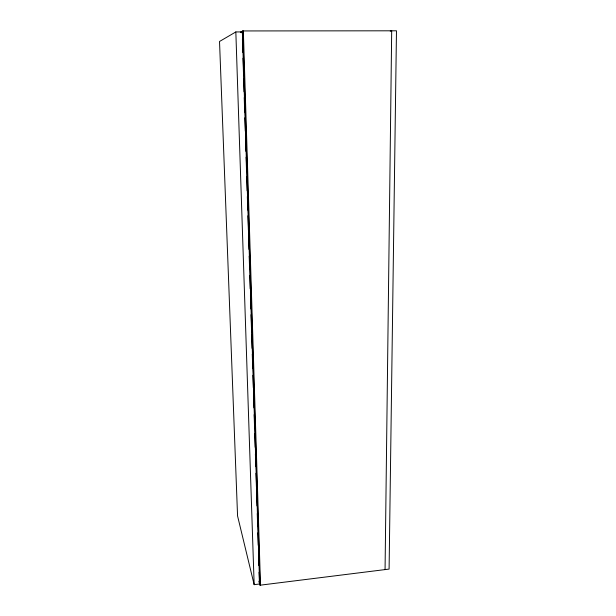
<?xml version="1.0" encoding="UTF-8"?>
<svg xmlns="http://www.w3.org/2000/svg" width="616" height="616" viewBox="0 0 616 616"><rect width="100%" height="100%" fill="white"/><g stroke="black" fill="none" stroke-linecap="round" stroke-linejoin="round"><path stroke-width="0.92" d="M385.062 569.592L391.691 30.808L390.251 31.147M235.836 31.94L219.527 41.48L237.56 515.938L254.154 584.669L259.621 583.991L242.373 31.932L235.836 31.94L254.154 584.669M240.502 32.217L242.789 30.946L396.473 30.8L389.096 569.092L260.029 585.2L259.413 582.782L259.082 572.218M241.056 32.217L242.719 31.293L242.157 31.293L242.219 33.218M258.913 581.211L259.621 583.991M243.351 30.946L260.499 585.138M242.789 30.946L260.029 585.2M242.396 38.977L242.82 52.429M242.997 58.197L243.451 72.603M243.628 78.371L244.052 91.823M244.229 97.59L244.683 111.996M244.86 117.764L245.284 131.216M245.468 136.983L245.915 151.39M246.1 157.157L246.515 170.609M246.7 176.369L247.147 190.783M247.332 196.55L247.748 210.002M247.932 215.762L248.379 230.176M248.564 235.943L248.98 249.395M249.195 256.117L249.611 269.569M249.796 275.329L250.219 288.781M250.427 295.511L250.851 308.963M251.028 314.722L251.451 328.174M251.659 334.904L252.083 348.356M252.26 354.115L252.714 368.53M252.922 375.252L253.315 387.741M253.523 394.471L253.946 407.923M254.154 414.645L254.547 427.134M254.755 433.864L255.178 447.316M255.386 454.038L255.779 466.528M255.987 473.257L256.41 486.709M256.618 493.431L257.011 505.921M257.249 513.605L257.642 526.095M257.85 532.825L258.243 545.314M258.481 552.999L258.874 565.488"/></g></svg>
